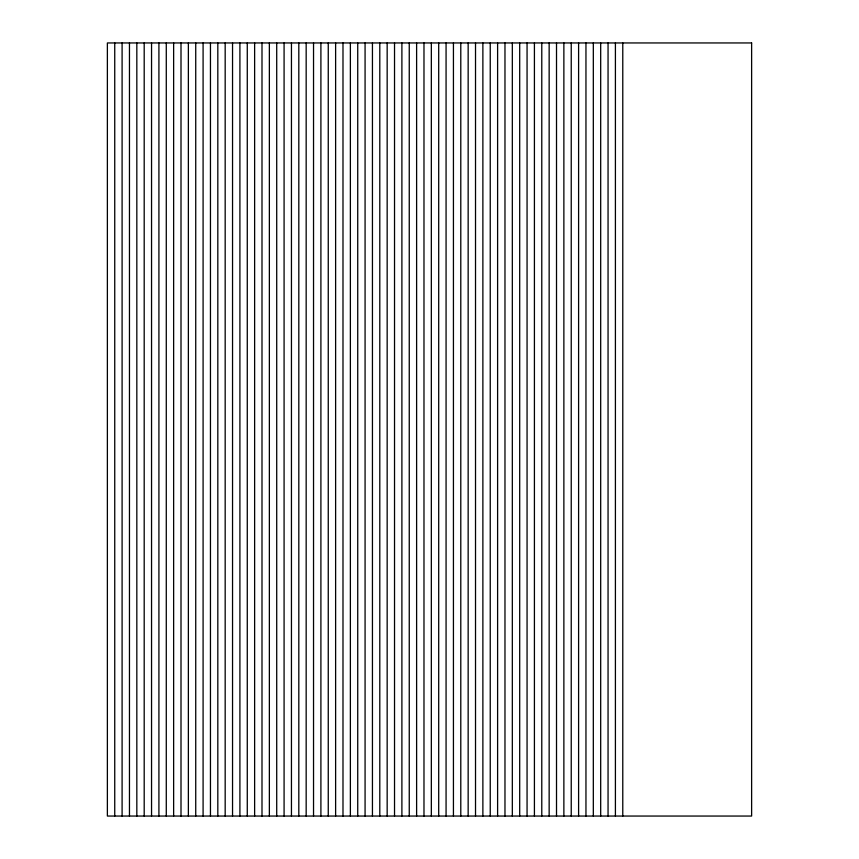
<?xml version="1.0" encoding="UTF-8"?>
<svg xmlns="http://www.w3.org/2000/svg" width="859" height="859" viewBox="0 0 859 859"><rect width="100%" height="100%" fill="white"/><g stroke="black" fill="none" stroke-linecap="round" stroke-linejoin="round"><path stroke-width="1.29" d="M622.775 42.95L622.775 816.05M615.409 42.95L615.409 816.05M608.054 42.95L608.054 816.05M600.688 42.95L600.688 816.05M593.322 42.95L593.322 816.05M585.956 42.95L585.956 816.05M578.601 42.95L578.601 816.05M571.235 42.95L571.235 816.05M563.869 42.95L563.869 816.05M556.514 42.95L556.514 816.05M549.148 42.95L549.148 816.05M541.782 42.95L541.782 816.05M534.416 42.95L534.416 816.05M527.061 42.95L527.061 816.05M519.695 42.95L519.695 816.05M512.329 42.95L512.329 816.05M504.974 42.95L504.974 816.05M497.608 42.95L497.608 816.05M490.242 42.95L490.242 816.05M482.876 42.95L482.876 816.05M475.521 42.95L475.521 816.05M468.155 42.95L468.155 816.05M460.789 42.95L460.789 816.05M453.434 42.95L453.434 816.05M446.068 42.95L446.068 816.05M438.702 42.95L438.702 816.05M431.336 42.95L431.336 816.05M423.981 42.95L423.981 816.05M416.615 42.95L416.615 816.05M409.249 42.95L409.249 816.05M401.894 42.95L401.894 816.05M394.528 42.95L394.528 816.05M387.162 42.95L387.162 816.05M379.796 42.95L379.796 816.05M372.441 42.95L372.441 816.05M365.075 42.95L365.075 816.05M357.731 42.95L357.731 816.05M350.375 42.95L350.375 816.05M342.988 42.95L342.988 816.05M335.622 42.95L335.622 816.05M328.256 42.95L328.256 816.05M320.901 42.95L320.901 816.05M313.535 42.95L313.535 816.05M306.169 42.95L306.169 816.05M298.814 42.95L298.814 816.05M291.448 42.95L291.448 816.05M284.082 42.95L284.082 816.05M276.716 42.95L276.716 816.05M269.361 42.95L269.361 816.05M261.995 42.95L261.995 816.05M254.629 42.95L254.629 816.05M247.274 42.95L247.274 816.05M239.908 42.95L239.908 816.05M232.542 42.95L232.542 816.05M225.176 42.95L225.176 816.05M217.821 42.95L217.821 816.05M210.455 42.95L210.455 816.05M203.089 42.95L203.089 816.05M195.734 42.95L195.734 816.05M188.368 42.95L188.368 816.05M181.002 42.95L181.002 816.05M173.636 42.95L173.636 816.05M166.281 42.95L166.281 816.05M158.915 42.95L158.915 816.05M151.549 42.95L151.549 816.05M144.194 42.95L144.194 816.05M136.828 42.95L136.828 816.05M129.462 42.95L129.462 816.05M122.096 42.95L122.096 816.05M114.741 42.95L114.741 816.05M751.625 42.95L107.375 42.95L107.375 816.05L751.625 816.05L751.625 42.95"/></g></svg>
